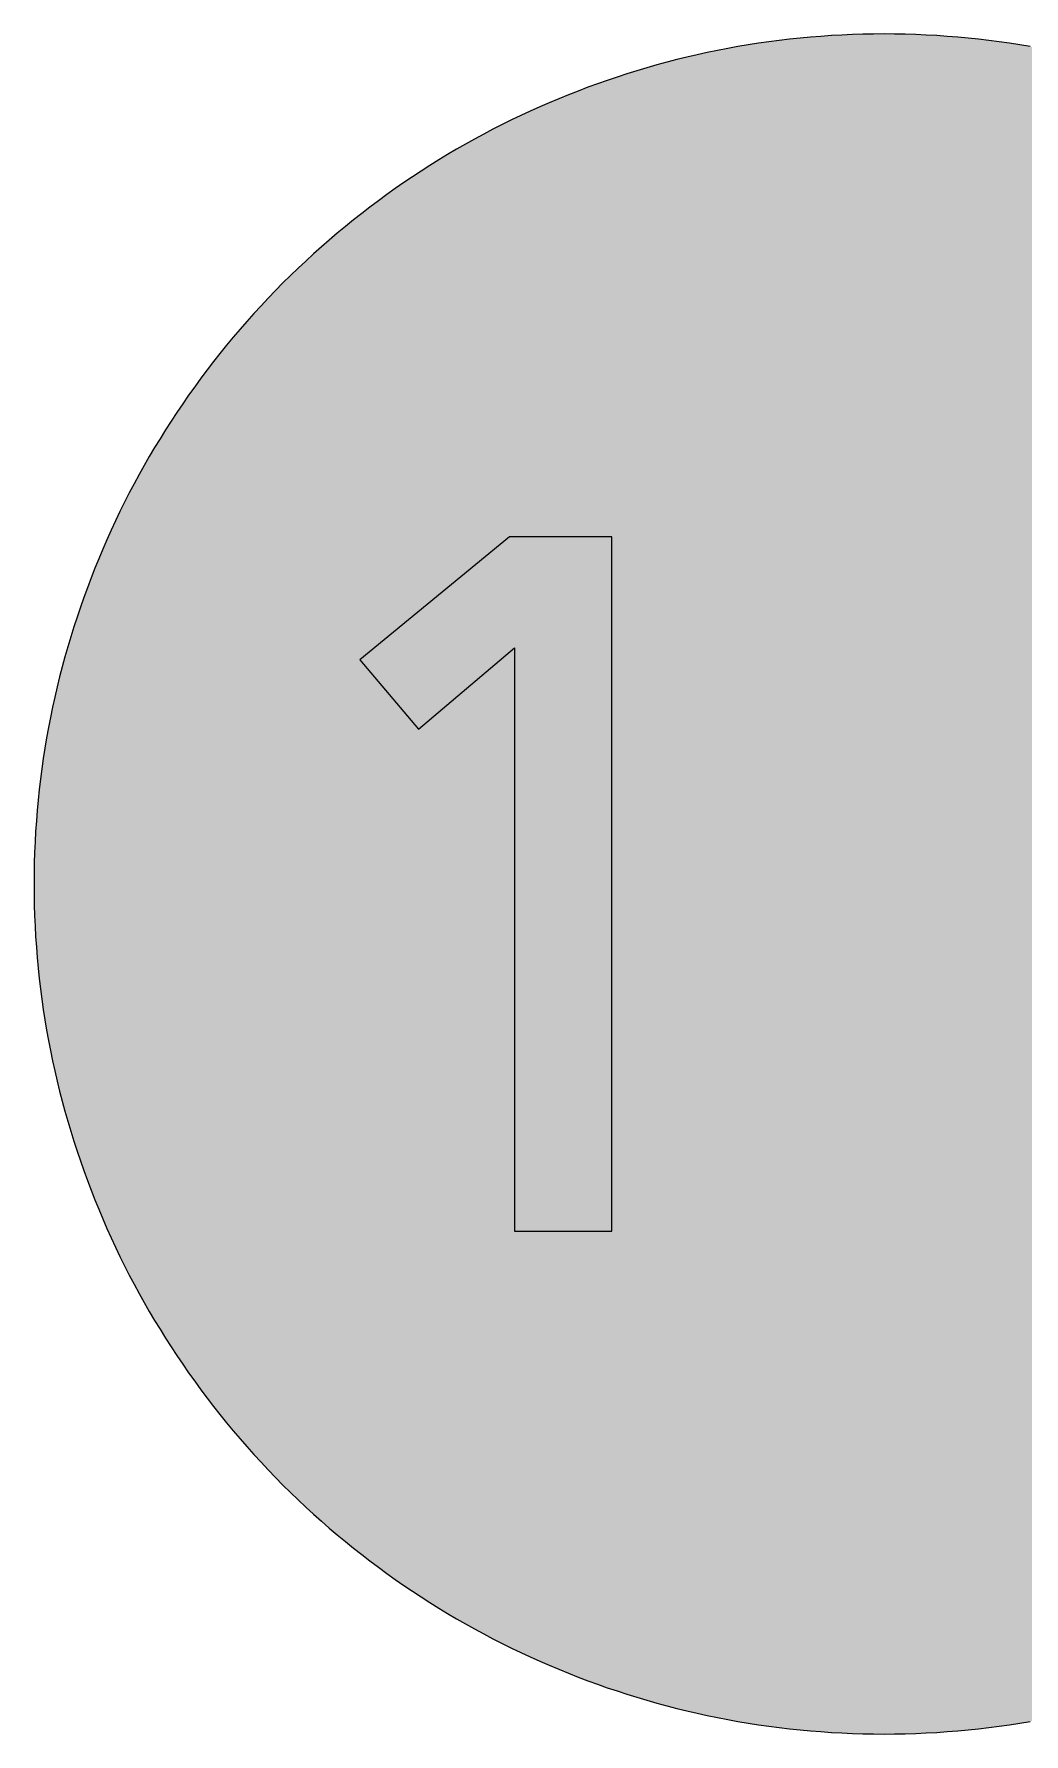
# Model space of a CAD drawing. Header units: millimetres. Extents: x 0 to 212, y 0 to 212.
# Drawn here: x 0.1 to 123.3, y 0.1 to 211.7 of the extents above; entities that cross this region are included whole.
import ezdxf

# ---------------------------------------------------------------- set-up
doc = ezdxf.new("R2010")
doc.units = ezdxf.units.MM

msp = doc.modelspace()

# ---------------------------------------------------------------- hatches: boundary and pattern name
for color, points in [(254, [(211.7189, 105.8869), (211.709, 107.2007), (211.6861, 108.5139), (211.6455, 109.8245), (211.5871, 111.1326), (211.5134, 112.4407), (211.4245, 113.7437), (211.3204, 115.0468), (211.201, 116.3447), (211.0638, 117.6426), (210.9114, 118.9355), (210.7413, 120.2258), (210.5584, 121.5136), (210.3577, 122.7988), (210.1418, 124.079), (209.9107, 125.3566), (209.6643, 126.6292), (209.4027, 127.8992), (209.1258, 129.1641), (208.8337, 130.4239), (208.5264, 131.6812), (208.2038, 132.936), (207.866, 134.1831), (207.5104, 135.4277), (207.1421, 136.6647), (206.7611, 137.8991), (206.3623, 139.1285), (205.9483, 140.3502), (205.5216, 141.5694), (205.0771, 142.781), (204.6199, 143.9901), (204.1474, 145.1915), (203.6623, 146.3853), (203.1619, 147.574), (202.6463, 148.7576), (202.1154, 149.9362), (201.5693, 151.1046), (201.0105, 152.2705), (200.439, 153.4262), (199.8523, 154.5768), (199.2503, 155.7198), (198.6356, 156.8577), (198.0057, 157.9855), (197.3605, 159.1081), (196.7052, 160.2232), (196.0321, 161.3281), (195.3489, 162.4279), (194.6504, 163.5176), (193.9366, 164.6022), (193.2102, 165.6766), (192.471, 166.7434), (191.7167, 167.8), (190.9521, 168.849), (190.1698, 169.8904), (189.3773, 170.9217), (188.5696, 171.9428), (187.7517, 172.9562), (186.9161, 173.9621), (186.0702, 174.9552), (185.2117, 175.9407), (184.338, 176.9161), (183.454, 177.8838), (182.5549, 178.8389), (181.643, 179.7837), (180.721, 180.7185), (179.7837, 181.643), (178.8389, 182.5549), (177.8838, 183.454), (176.9161, 184.338), (175.9407, 185.2117), (174.9552, 186.0702), (173.9621, 186.9161), (172.9562, 187.7492), (171.9428, 188.5696), (170.9217, 189.3773), (169.8904, 190.1698), (168.849, 190.9496), (167.8, 191.7167), (166.7408, 192.471), (165.6766, 193.2102), (164.6022, 193.9366), (163.5176, 194.6504), (162.4279, 195.3489), (161.3281, 196.0321), (160.2232, 196.7052), (159.1081, 197.3631), (157.9855, 198.0057), (156.8577, 198.6356), (155.7198, 199.2503), (154.5768, 199.8523), (153.4262, 200.439), (152.2705, 201.0131), (151.1046, 201.5719), (149.9362, 202.1154), (148.7576, 202.6463), (147.574, 203.1619), (146.3853, 203.6623), (145.1889, 204.15), (143.9875, 204.6199), (142.781, 205.0796), (141.5694, 205.5216), (140.3502, 205.9483), (139.1285, 206.3623), (137.8991, 206.7611), (136.6647, 207.1446), (135.4252, 207.5129), (134.1831, 207.866), (132.9334, 208.2038), (131.6812, 208.5264), (130.4239, 208.8337), (129.1641, 209.1284), (127.8966, 209.4052), (126.6292, 209.6668), (125.3541, 209.9132), (124.0765, 210.1444), (122.7963, 210.3603), (121.5136, 210.5584), (120.2258, 210.7438), (118.9355, 210.9114), (117.6401, 211.0638), (116.3447, 211.201), (115.0468, 211.3229), (113.7437, 211.4271), (112.4382, 211.516), (111.1326, 211.5896), (109.8245, 211.6455), (108.5113, 211.6861), (107.1982, 211.7115), (105.885, 211.7192), (104.5693, 211.7115), (103.2561, 211.6861), (101.9454, 211.6455), (100.6373, 211.5896), (99.3292, 211.516), (98.0262, 211.4271), (96.7232, 211.3229), (95.4253, 211.201), (94.1273, 211.0638), (92.8345, 210.9114), (91.5441, 210.7438), (90.2564, 210.5584), (88.9711, 210.3603), (87.691, 210.1444), (86.4133, 209.9132), (85.1408, 209.6668), (83.8708, 209.4052), (82.6059, 209.1284), (81.346, 208.8337), (80.0887, 208.5264), (78.834, 208.2038), (77.5868, 207.866), (76.3422, 207.5129), (75.1053, 207.1446), (73.8708, 206.7611), (72.6415, 206.3623), (71.4197, 205.9483), (70.2005, 205.5216), (68.9889, 205.0796), (67.7799, 204.6199), (66.5785, 204.15), (65.3847, 203.6623), (64.196, 203.1619), (63.0123, 202.6463), (61.8338, 202.1154), (60.6628, 201.5719), (59.4995, 201.0131), (58.3438, 200.439), (57.1932, 199.8523), (56.0502, 199.2503), (54.9123, 198.6356), (53.7845, 198.0057), (52.6618, 197.3631), (51.5468, 196.7052), (50.4419, 196.0321), (49.342, 195.3489), (48.2524, 194.6504), (47.1678, 193.9366), (46.0934, 193.2102), (45.0266, 192.471), (43.9699, 191.7167), (42.9209, 190.9496), (41.8795, 190.1698), (40.8483, 189.3773), (39.8272, 188.5696), (38.8137, 187.7492), (37.8079, 186.9161), (36.8148, 186.0702), (35.8292, 185.2117), (34.8539, 184.338), (33.8861, 183.454), (32.9311, 182.5549), (31.9862, 181.643), (31.049, 180.7185), (30.1269, 179.7837), (29.2151, 178.8389), (28.3159, 177.8838), (27.432, 176.9161), (26.5582, 175.9407), (25.6997, 174.9552), (24.8539, 173.9621), (24.0208, 172.9562), (23.2004, 171.9428), (22.3926, 170.9217), (21.6002, 169.8904), (20.8204, 168.849), (20.0533, 167.8), (19.2989, 166.7434), (18.5598, 165.6766), (17.8333, 164.6022), (17.1196, 163.5176), (16.4211, 162.4279), (15.7378, 161.3281), (15.0647, 160.2232), (14.4069, 159.1081), (13.7643, 157.9855), (13.1343, 156.8577), (12.5197, 155.7198), (11.9177, 154.5768), (11.3309, 153.4262), (10.7569, 152.2705), (10.1981, 151.1046), (9.6545, 149.9362), (9.1237, 148.7576), (8.6081, 147.574), (8.1077, 146.3853), (7.62, 145.1915), (7.1501, 143.9901), (6.6904, 142.781), (6.2484, 141.5694), (5.8217, 140.3502), (5.4077, 139.1285), (5.0089, 137.8991), (4.6253, 136.6647), (4.257, 135.4277), (3.904, 134.1831), (3.5662, 132.936), (3.2436, 131.6812), (2.9362, 130.4239), (2.6416, 129.1641), (2.3647, 127.8992), (2.1031, 126.6292), (1.8567, 125.3566), (1.6256, 124.079), (1.4097, 122.7988), (1.2116, 121.5136), (1.0262, 120.2258), (0.8585, 118.9355), (0.7061, 117.6426), (0.569, 116.3447), (0.447, 115.0468), (0.3429, 113.7437), (0.254, 112.4407), (0.1803, 111.1326), (0.1245, 109.8245), (0.0838, 108.5139), (0.0584, 107.2007), (0.0508, 105.885), (0.0584, 104.5718), (0.0838, 103.2586), (0.1245, 101.9454), (0.1803, 100.6373), (0.254, 99.3318), (0.3429, 98.0262), (0.447, 96.7232), (0.569, 95.4253), (0.7061, 94.1299), (0.8585, 92.8345), (1.0262, 91.5441), (1.2116, 90.2564), (1.4097, 88.9737), (1.6256, 87.6935), (1.8567, 86.4159), (2.1031, 85.1408), (2.3647, 83.8733), (2.6416, 82.6059), (2.9362, 81.346), (3.2436, 80.0887), (3.5662, 78.8365), (3.904, 77.5868), (4.257, 76.3448), (4.6253, 75.1053), (5.0089, 73.8708), (5.4077, 72.6415), (5.8217, 71.4197), (6.2484, 70.2005), (6.6904, 68.9889), (7.1501, 67.7824), (7.62, 66.581), (8.1077, 65.3847), (8.6081, 64.196), (9.1237, 63.0123), (9.6545, 61.8338), (10.1981, 60.6654), (10.7569, 59.4995), (11.3309, 58.3438), (11.9177, 57.1932), (12.5197, 56.0502), (13.1343, 54.9123), (13.7643, 53.7845), (14.4069, 52.6618), (15.0647, 51.5468), (15.7378, 50.4419), (16.4211, 49.342), (17.1196, 48.2524), (17.8333, 47.1678), (18.5598, 46.0934), (19.2989, 45.0291), (20.0533, 43.9699), (20.8204, 42.9209), (21.6002, 41.8795), (22.3926, 40.8483), (23.2004, 39.8272), (24.0208, 38.8137), (24.8539, 37.8079), (25.6997, 36.8148), (26.5582, 35.8292), (27.432, 34.8539), (28.3159, 33.8861), (29.2151, 32.9311), (30.1269, 31.9862), (31.049, 31.049), (31.9862, 30.1269), (32.9311, 29.2151), (33.8861, 28.3159), (34.8539, 27.432), (35.8292, 26.5582), (36.8148, 25.6997), (37.8079, 24.8539), (38.8137, 24.0182), (39.8272, 23.2004), (40.8483, 22.3926), (41.8795, 21.6002), (42.9209, 20.8178), (43.9699, 20.0533), (45.0266, 19.2989), (46.0934, 18.5598), (47.1678, 17.8333), (48.2524, 17.1196), (49.342, 16.4211), (50.4419, 15.7378), (51.5468, 15.0647), (52.6618, 14.4094), (53.7845, 13.7643), (54.9123, 13.1343), (56.0502, 12.5197), (57.1932, 11.9177), (58.3438, 11.3309), (59.4995, 10.7594), (60.6628, 10.2006), (61.8338, 9.6545), (63.0123, 9.1237), (64.196, 8.6081), (65.3847, 8.1077), (66.5785, 7.6225), (67.7799, 7.1501), (68.9889, 6.6929), (70.2005, 6.2484), (71.4197, 5.8217), (72.6415, 5.4077), (73.8708, 5.0089), (75.1053, 4.6279), (76.3422, 4.2596), (77.5868, 3.904), (78.834, 3.5662), (80.0887, 3.2436), (81.346, 2.9362), (82.6059, 2.6441), (83.8708, 2.3673), (85.1408, 2.1057), (86.4133, 1.8593), (87.691, 1.6281), (88.9711, 1.4122), (90.2564, 1.2116), (91.5441, 1.0287), (92.8345, 0.8585), (94.1273, 0.7061), (95.4253, 0.569), (96.7232, 0.4496), (98.0262, 0.3454), (99.3292, 0.2565), (100.6373, 0.1829), (101.9454, 0.1245), (103.2561, 0.0838), (104.5693, 0.061), (105.885, 0.0533), (107.1982, 0.061), (108.5113, 0.0838), (109.8245, 0.1245), (111.1326, 0.1829), (112.4382, 0.2565), (113.7437, 0.3454), (115.0468, 0.4496), (116.3447, 0.569), (117.6401, 0.7061), (118.9355, 0.8585), (120.2258, 1.0287), (121.5136, 1.2116), (122.7963, 1.4122), (124.0765, 1.6281), (125.3541, 1.8593), (126.6292, 2.1057), (127.8966, 2.3673), (129.1641, 2.6441), (130.4239, 2.9362), (131.6812, 3.2436), (132.9334, 3.5662), (134.1831, 3.904), (135.4252, 4.2596), (136.6647, 4.6279), (137.8991, 5.0089), (139.1285, 5.4077), (140.3502, 5.8217), (141.5694, 6.2484), (142.781, 6.6929), (143.9875, 7.1501), (145.1889, 7.6225), (146.3853, 8.1077), (147.574, 8.6081), (148.7576, 9.1237), (149.9362, 9.6545), (151.1046, 10.2006), (152.2705, 10.7594), (153.4262, 11.3309), (154.5768, 11.9177), (155.7198, 12.5197), (156.8577, 13.1343), (157.9855, 13.7643), (159.1081, 14.4094), (160.2232, 15.0647), (161.3281, 15.7378), (162.4279, 16.4211), (163.5176, 17.1196), (164.6022, 17.8333), (165.6766, 18.5598), (166.7408, 19.2989), (167.8, 20.0533), (168.849, 20.8178), (169.8904, 21.6002), (170.9217, 22.3926), (171.9428, 23.2004), (172.9562, 24.0182), (173.9621, 24.8539), (174.9552, 25.6997), (175.9407, 26.5582), (176.9161, 27.432), (177.8838, 28.3159), (178.8389, 29.2151), (179.7837, 30.1269), (180.721, 31.049), (181.643, 31.9862), (182.5549, 32.9311), (183.454, 33.8861), (184.338, 34.8539), (185.2117, 35.8292), (186.0702, 36.8148), (186.9161, 37.8079), (187.7517, 38.8137), (188.5696, 39.8272), (189.3773, 40.8483), (190.1698, 41.8795), (190.9521, 42.9209), (191.7167, 43.9699), (192.471, 45.0291), (193.2102, 46.0934), (193.9366, 47.1678), (194.6504, 48.2524), (195.3489, 49.342), (196.0321, 50.4419), (196.7052, 51.5468), (197.3605, 52.6618), (198.0057, 53.7845), (198.6356, 54.9123), (199.2503, 56.0502), (199.8523, 57.1932), (200.439, 58.3438), (201.0105, 59.4995), (201.5693, 60.6654), (202.1154, 61.8338), (202.6463, 63.0123), (203.1619, 64.196), (203.6623, 65.3847), (204.1474, 66.581), (204.6199, 67.7824), (205.0771, 68.9889), (205.5216, 70.2005), (205.9483, 71.4197), (206.3623, 72.6415), (206.7611, 73.8708), (207.1421, 75.1053), (207.5104, 76.3448), (207.866, 77.5868), (208.2038, 78.8365), (208.5264, 80.0887), (208.8337, 81.346), (209.1258, 82.6059), (209.4027, 83.8733), (209.6643, 85.1408), (209.9107, 86.4159), (210.1418, 87.6935), (210.3577, 88.9737), (210.5584, 90.2564), (210.7413, 91.5441), (210.9114, 92.8345), (211.0638, 94.1299), (211.201, 95.4253), (211.3204, 96.7232), (211.4245, 98.0262), (211.5134, 99.3318), (211.5871, 100.6373), (211.6455, 101.9454), (211.6861, 103.2586), (211.709, 104.5718), (211.7166, 105.885)]), (59, [(59.884, 62.6717), (71.9847, 62.6717), (71.9847, 149.1022), (59.2667, 149.1022), (40.6217, 133.7906), (47.9076, 125.1476), (59.884, 135.2719)])]:
    msp.add_hatch(color=color).paths.add_polyline_path(points)
h = msp.add_hatch(color=59)
edge = h.paths.add_edge_path()
edge.add_line((108.9642, 105.7628), (108.9609, 104.4245))
edge.add_line((108.9609, 104.4245), (108.9558, 103.1215))
edge.add_line((108.9558, 103.1215), (108.9457, 101.8515))
edge.add_line((108.9457, 101.8515), (108.933, 100.6145))
edge.add_line((108.933, 100.6145), (108.9152, 99.408))
edge.add_line((108.9152, 99.408), (108.8923, 98.237))
edge.add_line((108.8923, 98.237), (108.8669, 97.0966))
edge.add_line((108.8669, 97.0966), (108.839, 95.9866))
edge.add_line((108.839, 95.9866), (108.8034, 94.9071))
edge.add_line((108.8034, 94.9071), (108.7653, 93.8606))
edge.add_line((108.7653, 93.8606), (108.7247, 92.8421))
edge.add_line((108.7247, 92.8421), (108.6764, 91.854))
edge.add_line((108.6764, 91.854), (108.6256, 90.8939))
edge.add_line((108.6256, 90.8939), (108.5723, 89.9643))
edge.add_line((108.5723, 89.9643), (108.5113, 89.0626))
edge.add_line((108.5113, 89.0626), (108.4478, 88.1913))
edge.add_line((108.4478, 88.1913), (108.3793, 87.3455))
edge.add_line((108.3793, 87.3455), (108.3056, 86.5251))
edge.add_line((108.3056, 86.5251), (108.2294, 85.7352))
edge.add_line((108.2294, 85.7352), (108.1456, 84.9706))
edge.add_line((108.1456, 84.9706), (108.0592, 84.2315))
edge.add_line((108.0592, 84.2315), (107.9678, 83.5177))
edge.add_line((107.9678, 83.5177), (107.8713, 82.8294))
edge.add_line((107.8713, 82.8294), (107.7722, 82.1665))
edge.add_line((107.7722, 82.1665), (107.6655, 81.5264))
edge.add_line((107.6655, 81.5264), (107.5538, 80.9117))
edge.add_line((107.5538, 80.9117), (107.4395, 80.3199))
edge.add_line((107.4395, 80.3199), (107.3175, 79.7509))
edge.add_line((107.3175, 79.7509), (107.1931, 79.2074))
edge.add_line((107.1931, 79.2074), (107.0635, 78.6841))
edge.add_line((107.0635, 78.6841), (106.9264, 78.1837))
edge.add_line((106.9264, 78.1837), (106.7867, 77.7037))
edge.add_line((106.7867, 77.7037), (106.6394, 77.2439))
edge.add_line((106.6394, 77.2439), (106.4895, 76.8071))
edge.add_line((106.4895, 76.8071), (106.3346, 76.3905))
edge.add_line((106.3346, 76.3905), (106.172, 75.9917))
edge.add_line((106.172, 75.9917), (106.0044, 75.6158))
edge.add_line((106.0044, 75.6158), (105.8316, 75.2577))
edge.add_line((105.8316, 75.2577), (105.6538, 74.9173))
edge.add_line((105.6538, 74.9173), (105.471, 74.5947))
edge.add_line((105.471, 74.5947), (105.283, 74.2925))
edge.add_line((105.283, 74.2925), (105.09, 74.0054))
edge.add_line((105.09, 74.0054), (104.8893, 73.7362))
edge.add_line((104.8893, 73.7362), (104.6836, 73.4847))
edge.add_line((104.6836, 73.4847), (104.4727, 73.2485))
edge.add_line((104.4727, 73.2485), (104.2568, 73.0275))
edge.add_line((104.2568, 73.0275), (104.0333, 72.8218))
edge.add_line((104.0333, 72.8218), (103.8047, 72.6338))
edge.add_line((103.8047, 72.6338), (103.571, 72.4586))
edge.add_line((103.571, 72.4586), (103.3323, 72.296))
edge.add_line((103.3323, 72.296), (103.0859, 72.1512))
edge.add_line((103.0859, 72.1512), (102.8344, 72.0166))
edge.add_line((102.8344, 72.0166), (102.5754, 71.8972))
edge.add_line((102.5754, 71.8972), (102.3112, 71.788))
edge.add_line((102.3112, 71.788), (102.042, 71.6915))
edge.add_line((102.042, 71.6915), (101.7651, 71.6077))
edge.add_line((101.7651, 71.6077), (101.4832, 71.5366))
edge.add_line((101.4832, 71.5366), (101.1961, 71.4756))
edge.add_line((101.1961, 71.4756), (100.9015, 71.4248))
edge.add_line((100.9015, 71.4248), (100.5992, 71.3842))
edge.add_line((100.5992, 71.3842), (100.2919, 71.3511))
edge.add_line((100.2919, 71.3511), (99.9795, 71.3308))
edge.add_line((99.9795, 71.3308), (99.6594, 71.3181))
edge.add_line((99.6594, 71.3181), (99.3318, 71.313))
edge.add_line((99.3318, 71.313), (98.994, 71.3181))
edge.add_line((98.994, 71.3181), (98.6638, 71.3359))
edge.add_line((98.6638, 71.3359), (98.3386, 71.3638))
edge.add_line((98.3386, 71.3638), (98.0237, 71.4019))
edge.add_line((98.0237, 71.4019), (97.7138, 71.4527))
edge.add_line((97.7138, 71.4527), (97.4115, 71.5162))
edge.add_line((97.4115, 71.5162), (97.1144, 71.5924))
edge.add_line((97.1144, 71.5924), (96.8273, 71.6788))
edge.add_line((96.8273, 71.6788), (96.5454, 71.7804))
edge.add_line((96.5454, 71.7804), (96.2685, 71.8947))
edge.add_line((96.2685, 71.8947), (95.9993, 72.0217))
edge.add_line((95.9993, 72.0217), (95.7377, 72.1639))
edge.add_line((95.7377, 72.1639), (95.4811, 72.3214))
edge.add_line((95.4811, 72.3214), (95.2322, 72.4916))
edge.add_line((95.2322, 72.4916), (94.9909, 72.677))
edge.add_line((94.9909, 72.677), (94.7547, 72.8751))
edge.add_line((94.7547, 72.8751), (94.5236, 73.091))
edge.add_line((94.5236, 73.091), (94.3, 73.3222))
edge.add_line((94.3, 73.3222), (94.0816, 73.5686))
edge.add_line((94.0816, 73.5686), (93.8708, 73.8327))
edge.add_line((93.8708, 73.8327), (93.665, 74.1121))
edge.add_line((93.665, 74.1121), (93.4644, 74.4068))
edge.add_line((93.4644, 74.4068), (93.2713, 74.7192))
edge.add_line((93.2713, 74.7192), (93.0834, 75.0519))
edge.add_line((93.0834, 75.0519), (92.9005, 75.3999))
edge.add_line((92.9005, 75.3999), (92.7252, 75.7657))
edge.add_line((92.7252, 75.7657), (92.5551, 76.1492))
edge.add_line((92.5551, 76.1492), (92.39, 76.5505))
edge.add_line((92.39, 76.5505), (92.2299, 76.9722))
edge.add_line((92.2299, 76.9722), (92.075, 77.4116))
edge.add_line((92.075, 77.4116), (91.9277, 77.8713))
edge.add_line((91.9277, 77.8713), (91.7854, 78.3514))
edge.add_line((91.7854, 78.3514), (91.6457, 78.8492))
edge.add_line((91.6457, 78.8492), (91.5137, 79.3699))
edge.add_line((91.5137, 79.3699), (91.3867, 79.9084))
edge.add_line((91.3867, 79.9084), (91.2647, 80.4697))
edge.add_line((91.2647, 80.4697), (91.1479, 81.0514))
edge.add_line((91.1479, 81.0514), (91.0361, 81.6534))
edge.add_line((91.0361, 81.6534), (90.9295, 82.2782))
edge.add_line((90.9295, 82.2782), (90.8279, 82.9259))
edge.add_line((90.8279, 82.9259), (90.7313, 83.5939))
edge.add_line((90.7313, 83.5939), (90.6374, 84.2848))
edge.add_line((90.6374, 84.2848), (90.551, 84.9986))
edge.add_line((90.551, 84.9986), (90.4672, 85.7352))
edge.add_line((90.4672, 85.7352), (90.3884, 86.4946))
edge.add_line((90.3884, 86.4946), (90.3148, 87.2795))
edge.add_line((90.3148, 87.2795), (90.2462, 88.0872))
edge.add_line((90.2462, 88.0872), (90.1802, 88.9203))
edge.add_line((90.1802, 88.9203), (90.1217, 89.7763))
edge.add_line((90.1217, 89.7763), (90.0659, 90.6577))
edge.add_line((90.0659, 90.6577), (90.0125, 91.5645))
edge.add_line((90.0125, 91.5645), (89.9643, 92.4966))
edge.add_line((89.9643, 92.4966), (89.9211, 93.4542))
edge.add_line((89.9211, 93.4542), (89.883, 94.4372))
edge.add_line((89.883, 94.4372), (89.8474, 95.4456))
edge.add_line((89.8474, 95.4456), (89.8144, 96.4819))
edge.add_line((89.8144, 96.4819), (89.789, 97.5462))
edge.add_line((89.789, 97.5462), (89.7636, 98.6358))
edge.add_line((89.7636, 98.6358), (89.7458, 99.7534))
edge.add_line((89.7458, 99.7534), (89.728, 100.899))
edge.add_line((89.728, 100.899), (89.7153, 102.0724))
edge.add_line((89.7153, 102.0724), (89.7077, 103.2739))
edge.add_line((89.7077, 103.2739), (89.7026, 104.5032))
edge.add_line((89.7026, 104.5032), (89.7001, 105.7605))
edge.add_line((89.7001, 105.7605), (89.7026, 107.0432))
edge.add_line((89.7026, 107.0432), (89.7077, 108.2954))
edge.add_line((89.7077, 108.2954), (89.7179, 109.5172))
edge.add_line((89.7179, 109.5172), (89.7331, 110.7084))
edge.add_line((89.7331, 110.7084), (89.7509, 111.8718))
edge.add_line((89.7509, 111.8718), (89.7738, 113.0071))
edge.add_line((89.7738, 113.0071), (89.7992, 114.1146))
edge.add_line((89.7992, 114.1146), (89.8296, 115.1941))
edge.add_line((89.8296, 115.1941), (89.8652, 116.2431))
edge.add_line((89.8652, 116.2431), (89.9058, 117.2667))
edge.add_line((89.9058, 117.2667), (89.949, 118.2649))
edge.add_line((89.949, 118.2649), (89.9973, 119.2327))
edge.add_line((89.9973, 119.2327), (90.0506, 120.1776))
edge.add_line((90.0506, 120.1776), (90.1065, 121.0945))
edge.add_line((90.1065, 121.0945), (90.1675, 121.986))
edge.add_line((90.1675, 121.986), (90.2335, 122.8496))
edge.add_line((90.2335, 122.8496), (90.3046, 123.6904))
edge.add_line((90.3046, 123.6904), (90.3783, 124.5057))
edge.add_line((90.3783, 124.5057), (90.457, 125.2982))
edge.add_line((90.457, 125.2982), (90.5408, 126.0653))
edge.add_line((90.5408, 126.0653), (90.6297, 126.807))
edge.add_line((90.6297, 126.807), (90.7237, 127.5258))
edge.add_line((90.7237, 127.5258), (90.8228, 128.2217))
edge.add_line((90.8228, 128.2217), (90.9244, 128.8948))
edge.add_line((90.9244, 128.8948), (91.0336, 129.5425))
edge.add_line((91.0336, 129.5425), (91.1454, 130.1699))
edge.add_line((91.1454, 130.1699), (91.2622, 130.777))
edge.add_line((91.2622, 130.777), (91.3841, 131.3586))
edge.add_line((91.3841, 131.3586), (91.5111, 131.9225))
edge.add_line((91.5111, 131.9225), (91.6432, 132.461))
edge.add_line((91.6432, 132.461), (91.7804, 132.9817))
edge.add_line((91.7804, 132.9817), (91.9226, 133.4821))
edge.add_line((91.9226, 133.4821), (92.0699, 133.9596))
edge.add_line((92.0699, 133.9596), (92.2223, 134.4193))
edge.add_line((92.2223, 134.4193), (92.3798, 134.8588))
edge.add_line((92.3798, 134.8588), (92.5424, 135.2779))
edge.add_line((92.5424, 135.2779), (92.71, 135.6792))
edge.add_line((92.71, 135.6792), (92.8853, 136.0627))
edge.add_line((92.8853, 136.0627), (93.0631, 136.4259))
edge.add_line((93.0631, 136.4259), (93.2459, 136.7714))
edge.add_line((93.2459, 136.7714), (93.4364, 137.099))
edge.add_line((93.4364, 137.099), (93.6295, 137.4115))
edge.add_line((93.6295, 137.4115), (93.8301, 137.7036))
edge.add_line((93.8301, 137.7036), (94.0333, 137.9804))
edge.add_line((94.0333, 137.9804), (94.2442, 138.242))
edge.add_line((94.2442, 138.242), (94.4626, 138.4859))
edge.add_line((94.4626, 138.4859), (94.6836, 138.7145))
edge.add_line((94.6836, 138.7145), (94.9096, 138.9253))
edge.add_line((94.9096, 138.9253), (95.1433, 139.1234))
edge.add_line((95.1433, 139.1234), (95.3821, 139.3063))
edge.add_line((95.3821, 139.3063), (95.6259, 139.4739))
edge.add_line((95.6259, 139.4739), (95.8748, 139.6263))
edge.add_line((95.8748, 139.6263), (96.1314, 139.766))
edge.add_line((96.1314, 139.766), (96.393, 139.8905))
edge.add_line((96.393, 139.8905), (96.6597, 140.0023))
edge.add_line((96.6597, 140.0023), (96.934, 140.1013))
edge.add_line((96.934, 140.1013), (97.2109, 140.1877))
edge.add_line((97.2109, 140.1877), (97.4979, 140.2613))
edge.add_line((97.4979, 140.2613), (97.7875, 140.3223))
edge.add_line((97.7875, 140.3223), (98.0846, 140.3731))
edge.add_line((98.0846, 140.3731), (98.3869, 140.4112))
edge.add_line((98.3869, 140.4112), (98.6968, 140.4366))
edge.add_line((98.6968, 140.4366), (99.0117, 140.4518))
edge.add_line((99.0117, 140.4518), (99.3318, 140.4569))
edge.add_line((99.3318, 140.4569), (99.6467, 140.4544))
edge.add_line((99.6467, 140.4544), (99.9566, 140.4391))
edge.add_line((99.9566, 140.4391), (100.2614, 140.4188))
edge.add_line((100.2614, 140.4188), (100.5586, 140.3858))
edge.add_line((100.5586, 140.3858), (100.8507, 140.3426))
edge.add_line((100.8507, 140.3426), (101.1377, 140.2918))
edge.add_line((101.1377, 140.2918), (101.4197, 140.2258))
edge.add_line((101.4197, 140.2258), (101.6965, 140.1521))
edge.add_line((101.6965, 140.1521), (101.9658, 140.0658))
edge.add_line((101.9658, 140.0658), (102.2299, 139.9667))
edge.add_line((102.2299, 139.9667), (102.489, 139.8549))
edge.add_line((102.489, 139.8549), (102.743, 139.733))
edge.add_line((102.743, 139.733), (102.9894, 139.5933))
edge.add_line((102.9894, 139.5933), (103.2332, 139.4435))
edge.add_line((103.2332, 139.4435), (103.4694, 139.2784))
edge.add_line((103.4694, 139.2784), (103.7006, 139.1006))
edge.add_line((103.7006, 139.1006), (103.9266, 138.905))
edge.add_line((103.9266, 138.905), (104.1476, 138.6967))
edge.add_line((104.1476, 138.6967), (104.3635, 138.4706))
edge.add_line((104.3635, 138.4706), (104.5743, 138.2293))
edge.add_line((104.5743, 138.2293), (104.7801, 137.9728))
edge.add_line((104.7801, 137.9728), (104.9807, 137.6985))
edge.add_line((104.9807, 137.6985), (105.1738, 137.4064))
edge.add_line((105.1738, 137.4064), (105.3643, 137.0965))
edge.add_line((105.3643, 137.0965), (105.5472, 136.7714))
edge.add_line((105.5472, 136.7714), (105.7275, 136.4259))
edge.add_line((105.7275, 136.4259), (105.9002, 136.0602))
edge.add_line((105.9002, 136.0602), (106.0704, 135.6766))
edge.add_line((106.0704, 135.6766), (106.233, 135.2753))
edge.add_line((106.233, 135.2753), (106.3904, 134.8511))
edge.add_line((106.3904, 134.8511), (106.5454, 134.4092))
edge.add_line((106.5454, 134.4092), (106.6952, 133.9444))
edge.add_line((106.6952, 133.9444), (106.8375, 133.4592))
edge.add_line((106.8375, 133.4592), (106.9772, 132.9512))
edge.add_line((106.9772, 132.9512), (107.1093, 132.4229))
edge.add_line((107.1093, 132.4229), (107.2388, 131.8717))
edge.add_line((107.2388, 131.8717), (107.3633, 131.2977))
edge.add_line((107.3633, 131.2977), (107.4826, 130.7008))
edge.add_line((107.4826, 130.7008), (107.5969, 130.081))
edge.add_line((107.5969, 130.081), (107.7062, 129.4359))
edge.add_line((107.7062, 129.4359), (107.8103, 128.7678))
edge.add_line((107.8103, 128.7678), (107.9119, 128.0744))
edge.add_line((107.9119, 128.0744), (108.0059, 127.3556))
edge.add_line((108.0059, 127.3556), (108.0973, 126.6114))
edge.add_line((108.0973, 126.6114), (108.1837, 125.8418))
edge.add_line((108.1837, 125.8418), (108.265, 125.0442))
edge.add_line((108.265, 125.0442), (108.3412, 124.2212))
edge.add_line((108.3412, 124.2212), (108.4123, 123.3703))
edge.add_line((108.4123, 123.3703), (108.4809, 122.494))
edge.add_line((108.4809, 122.494), (108.5444, 121.5873))
edge.add_line((108.5444, 121.5873), (108.6028, 120.6551))
edge.add_line((108.6028, 120.6551), (108.6561, 119.6924))
edge.add_line((108.6561, 119.6924), (108.7044, 118.6993))
edge.add_line((108.7044, 118.6993), (108.7501, 117.6807))
edge.add_line((108.7501, 117.6807), (108.7907, 116.6292))
edge.add_line((108.7907, 116.6292), (108.8288, 115.5471))
edge.add_line((108.8288, 115.5471), (108.8593, 114.4346))
edge.add_line((108.8593, 114.4346), (108.8873, 113.2916))
edge.add_line((108.8873, 113.2916), (108.9101, 112.1181))
edge.add_line((108.9101, 112.1181), (108.9304, 110.9116))
edge.add_line((108.9304, 110.9116), (108.9431, 109.6747))
edge.add_line((108.9431, 109.6747), (108.9558, 108.4021))
edge.add_line((108.9558, 108.4021), (108.9609, 107.0991))
edge.add_line((108.9609, 107.0991), (108.9635, 105.7605))
edge = h.paths.add_edge_path(flags=16)
edge.add_line((121.1873, 105.7628), (121.1809, 107.2642))
edge.add_line((121.1809, 107.2642), (121.1682, 108.7349))
edge.add_line((121.1682, 108.7349), (121.1453, 110.1776))
edge.add_line((121.1453, 110.1776), (121.1148, 111.5924))
edge.add_line((121.1148, 111.5924), (121.0742, 112.9792))
edge.add_line((121.0742, 112.9792), (121.0234, 114.3356))
edge.add_line((121.0234, 114.3356), (120.965, 115.664))
edge.add_line((120.965, 115.664), (120.8964, 116.9645))
edge.add_line((120.8964, 116.9645), (120.8176, 118.237))
edge.add_line((120.8176, 118.237), (120.7287, 119.4816))
edge.add_line((120.7287, 119.4816), (120.6322, 120.6983))
edge.add_line((120.6322, 120.6983), (120.523, 121.887))
edge.add_line((120.523, 121.887), (120.4062, 123.0503))
edge.add_line((120.4062, 123.0503), (120.2792, 124.1857))
edge.add_line((120.2792, 124.1857), (120.142, 125.2931))
edge.add_line((120.142, 125.2931), (119.9947, 126.3726))
edge.add_line((119.9947, 126.3726), (119.8372, 127.4293))
edge.add_line((119.8372, 127.4293), (119.667, 128.4554))
edge.add_line((119.667, 128.4554), (119.4892, 129.4587))
edge.add_line((119.4892, 129.4587), (119.3013, 130.4341))
edge.add_line((119.3013, 130.4341), (119.1006, 131.384))
edge.add_line((119.1006, 131.384), (118.8898, 132.3086))
edge.add_line((118.8898, 132.3086), (118.6713, 133.2078))
edge.add_line((118.6713, 133.2078), (118.4377, 134.0815))
edge.add_line((118.4377, 134.0815), (118.1964, 134.9299))
edge.add_line((118.1964, 134.9299), (117.9424, 135.7528))
edge.add_line((117.9424, 135.7528), (117.6782, 136.5504))
edge.add_line((117.6782, 136.5504), (117.4013, 137.3251))
edge.add_line((117.4013, 137.3251), (117.1143, 138.0744))
edge.add_line((117.1143, 138.0744), (116.8171, 138.8008))
edge.add_line((116.8171, 138.8008), (116.5073, 139.5019))
edge.add_line((116.5073, 139.5019), (116.1847, 140.1801))
edge.add_line((116.1847, 140.1801), (115.8519, 140.8328))
edge.add_line((115.8519, 140.8328), (115.509, 141.4628))
edge.add_line((115.509, 141.4628), (115.1534, 142.0698))
edge.add_line((115.1534, 142.0698), (114.7851, 142.654))
edge.add_line((114.7851, 142.654), (114.4041, 143.2154))
edge.add_line((114.4041, 143.2154), (114.013, 143.7538))
edge.add_line((114.013, 143.7538), (113.6091, 144.2695))
edge.add_line((113.6091, 144.2695), (113.1926, 144.7622))
edge.add_line((113.1926, 144.7622), (112.7633, 145.2321))
edge.add_line((112.7633, 145.2321), (112.3239, 145.6817))
edge.add_line((112.3239, 145.6817), (111.8692, 146.1084))
edge.add_line((111.8692, 146.1084), (111.4044, 146.5123))
edge.add_line((111.4044, 146.5123), (110.9243, 146.8958))
edge.add_line((110.9243, 146.8958), (110.4341, 147.259))
edge.add_line((110.4341, 147.259), (109.9312, 147.5994))
edge.add_line((109.9312, 147.5994), (109.413, 147.9194))
edge.add_line((109.413, 147.9194), (108.8847, 148.2192))
edge.add_line((108.8847, 148.2192), (108.3412, 148.4986))
edge.add_line((108.3412, 148.4986), (107.7874, 148.7551))
edge.add_line((107.7874, 148.7551), (107.2185, 148.9939))
edge.add_line((107.2185, 148.9939), (106.6343, 149.2123))
edge.add_line((106.6343, 149.2123), (106.0399, 149.4104))
edge.add_line((106.0399, 149.4104), (105.4303, 149.5882))
edge.add_line((105.4303, 149.5882), (104.808, 149.7482))
edge.add_line((104.808, 149.7482), (104.173, 149.8854))
edge.add_line((104.173, 149.8854), (103.5228, 150.0073))
edge.add_line((103.5228, 150.0073), (102.8598, 150.1089))
edge.add_line((102.8598, 150.1089), (102.1817, 150.1902))
edge.add_line((102.1817, 150.1902), (101.4908, 150.2537))
edge.add_line((101.4908, 150.2537), (100.7847, 150.2994))
edge.add_line((100.7847, 150.2994), (100.0658, 150.3274))
edge.add_line((100.0658, 150.3274), (99.3318, 150.335))
edge.add_line((99.3318, 150.335), (98.5926, 150.3274))
edge.add_line((98.5926, 150.3274), (97.8662, 150.2994))
edge.add_line((97.8662, 150.2994), (97.1575, 150.2537))
edge.add_line((97.1575, 150.2537), (96.459, 150.1902))
edge.add_line((96.459, 150.1902), (95.7783, 150.1089))
edge.add_line((95.7783, 150.1089), (95.1103, 150.0073))
edge.add_line((95.1103, 150.0073), (94.455, 149.8854))
edge.add_line((94.455, 149.8854), (93.8149, 149.7482))
edge.add_line((93.8149, 149.7482), (93.1875, 149.5882))
edge.add_line((93.1875, 149.5882), (92.5754, 149.4104))
edge.add_line((92.5754, 149.4104), (91.9759, 149.2123))
edge.add_line((91.9759, 149.2123), (91.3892, 148.9939))
edge.add_line((91.3892, 148.9939), (90.8177, 148.7551))
edge.add_line((90.8177, 148.7551), (90.2564, 148.4986))
edge.add_line((90.2564, 148.4986), (89.7103, 148.2192))
edge.add_line((89.7103, 148.2192), (89.1794, 147.9194))
edge.add_line((89.1794, 147.9194), (88.6587, 147.5994))
edge.add_line((88.6587, 147.5994), (88.1507, 147.259))
edge.add_line((88.1507, 147.259), (87.6579, 146.8958))
edge.add_line((87.6579, 146.8958), (87.1779, 146.5123))
edge.add_line((87.1779, 146.5123), (86.708, 146.1084))
edge.add_line((86.708, 146.1084), (86.2533, 145.6817))
edge.add_line((86.2533, 145.6817), (85.8088, 145.2321))
edge.add_line((85.8088, 145.2321), (85.3796, 144.7622))
edge.add_line((85.3796, 144.7622), (84.9605, 144.2695))
edge.add_line((84.9605, 144.2695), (84.5541, 143.7538))
edge.add_line((84.5541, 143.7538), (84.1604, 143.2154))
edge.add_line((84.1604, 143.2154), (83.7768, 142.654))
edge.add_line((83.7768, 142.654), (83.4085, 142.0698))
edge.add_line((83.4085, 142.0698), (83.0504, 141.4628))
edge.add_line((83.0504, 141.4628), (82.7049, 140.8328))
edge.add_line((82.7049, 140.8328), (82.3697, 140.1801))
edge.add_line((82.3697, 140.1801), (82.0471, 139.5019))
edge.add_line((82.0471, 139.5019), (81.7372, 138.8008))
edge.add_line((81.7372, 138.8008), (81.4375, 138.0744))
edge.add_line((81.4375, 138.0744), (81.1479, 137.3251))
edge.add_line((81.1479, 137.3251), (80.8711, 136.5504))
edge.add_line((80.8711, 136.5504), (80.6069, 135.7528))
edge.add_line((80.6069, 135.7528), (80.3504, 134.9299))
edge.add_line((80.3504, 134.9299), (80.1091, 134.0815))
edge.add_line((80.1091, 134.0815), (79.8754, 133.2078))
edge.add_line((79.8754, 133.2078), (79.6544, 132.3086))
edge.add_line((79.6544, 132.3086), (79.4436, 131.384))
edge.add_line((79.4436, 131.384), (79.2429, 130.4341))
edge.add_line((79.2429, 130.4341), (79.0524, 129.4587))
edge.add_line((79.0524, 129.4587), (78.8746, 128.4554))
edge.add_line((78.8746, 128.4554), (78.707, 127.4293))
edge.add_line((78.707, 127.4293), (78.547, 126.3726))
edge.add_line((78.547, 126.3726), (78.3996, 125.2931))
edge.add_line((78.3996, 125.2931), (78.2625, 124.1857))
edge.add_line((78.2625, 124.1857), (78.1355, 123.0503))
edge.add_line((78.1355, 123.0503), (78.0161, 121.887))
edge.add_line((78.0161, 121.887), (77.9094, 120.6983))
edge.add_line((77.9094, 120.6983), (77.8104, 119.4816))
edge.add_line((77.8104, 119.4816), (77.724, 118.237))
edge.add_line((77.724, 118.237), (77.6453, 116.9645))
edge.add_line((77.6453, 116.9645), (77.5767, 115.664))
edge.add_line((77.5767, 115.664), (77.5157, 114.3356))
edge.add_line((77.5157, 114.3356), (77.4649, 112.9792))
edge.add_line((77.4649, 112.9792), (77.4243, 111.5924))
edge.add_line((77.4243, 111.5924), (77.3938, 110.1776))
edge.add_line((77.3938, 110.1776), (77.3709, 108.7349))
edge.add_line((77.3709, 108.7349), (77.3582, 107.2642))
edge.add_line((77.3582, 107.2642), (77.3532, 105.7605))
edge.add_line((77.3532, 105.7605), (77.3582, 104.2594))
edge.add_line((77.3582, 104.2594), (77.3709, 102.7887))
edge.add_line((77.3709, 102.7887), (77.3938, 101.346))
edge.add_line((77.3938, 101.346), (77.4243, 99.9338))
edge.add_line((77.4243, 99.9338), (77.4649, 98.5495))
edge.add_line((77.4649, 98.5495), (77.5157, 97.1931))
edge.add_line((77.5157, 97.1931), (77.5767, 95.8672))
edge.add_line((77.5767, 95.8672), (77.6453, 94.5693))
edge.add_line((77.6453, 94.5693), (77.724, 93.2993))
edge.add_line((77.724, 93.2993), (77.8104, 92.0572))
edge.add_line((77.8104, 92.0572), (77.9094, 90.8431))
edge.add_line((77.9094, 90.8431), (78.0161, 89.6595))
edge.add_line((78.0161, 89.6595), (78.1355, 88.5012))
edge.add_line((78.1355, 88.5012), (78.2625, 87.3684))
edge.add_line((78.2625, 87.3684), (78.3996, 86.266))
edge.add_line((78.3996, 86.266), (78.547, 85.1891))
edge.add_line((78.547, 85.1891), (78.707, 84.1375))
edge.add_line((78.707, 84.1375), (78.8746, 83.1139))
edge.add_line((78.8746, 83.1139), (79.0524, 82.1182))
edge.add_line((79.0524, 82.1182), (79.2429, 81.1454))
edge.add_line((79.2429, 81.1454), (79.4436, 80.2005))
edge.add_line((79.4436, 80.2005), (79.6544, 79.281))
edge.add_line((79.6544, 79.281), (79.8754, 78.3895))
edge.add_line((79.8754, 78.3895), (80.1091, 77.5208))
edge.add_line((80.1091, 77.5208), (80.3504, 76.6775))
edge.add_line((80.3504, 76.6775), (80.6069, 75.8596))
edge.add_line((80.6069, 75.8596), (80.8711, 75.0672))
edge.add_line((80.8711, 75.0672), (81.1479, 74.2975))
edge.add_line((81.1479, 74.2975), (81.4375, 73.5533))
edge.add_line((81.4375, 73.5533), (81.7372, 72.8345))
edge.add_line((81.7372, 72.8345), (82.0471, 72.1385))
edge.add_line((82.0471, 72.1385), (82.3697, 71.468))
edge.add_line((82.3697, 71.468), (82.7049, 70.8203))
edge.add_line((82.7049, 70.8203), (83.0504, 70.1954))
edge.add_line((83.0504, 70.1954), (83.4085, 69.5935))
edge.add_line((83.4085, 69.5935), (83.7768, 69.0169))
edge.add_line((83.7768, 69.0169), (84.1604, 68.4606))
edge.add_line((84.1604, 68.4606), (84.5541, 67.9272))
edge.add_line((84.5541, 67.9272), (84.9605, 67.4192))
edge.add_line((84.9605, 67.4192), (85.3796, 66.9315))
edge.add_line((85.3796, 66.9315), (85.8088, 66.4667))
edge.add_line((85.8088, 66.4667), (86.2533, 66.0222))
edge.add_line((86.2533, 66.0222), (86.708, 65.6006))
edge.add_line((86.708, 65.6006), (87.1779, 65.2018))
edge.add_line((87.1779, 65.2018), (87.6579, 64.8208))
edge.add_line((87.6579, 64.8208), (88.1507, 64.4652))
edge.add_line((88.1507, 64.4652), (88.6587, 64.1274))
edge.add_line((88.6587, 64.1274), (89.1794, 63.8124))
edge.add_line((89.1794, 63.8124), (89.7103, 63.5178))
edge.add_line((89.7103, 63.5178), (90.2564, 63.2435))
edge.add_line((90.2564, 63.2435), (90.8177, 62.9895))
edge.add_line((90.8177, 62.9895), (91.3892, 62.7532))
edge.add_line((91.3892, 62.7532), (91.9759, 62.5399))
edge.add_line((91.9759, 62.5399), (92.5754, 62.3443))
edge.add_line((92.5754, 62.3443), (93.1875, 62.169))
edge.add_line((93.1875, 62.169), (93.8149, 62.0141))
edge.add_line((93.8149, 62.0141), (94.455, 61.8769))
edge.add_line((94.455, 61.8769), (95.1103, 61.7576))
edge.add_line((95.1103, 61.7576), (95.7783, 61.6585))
edge.add_line((95.7783, 61.6585), (96.459, 61.5772))
edge.add_line((96.459, 61.5772), (97.1575, 61.5163))
edge.add_line((97.1575, 61.5163), (97.8662, 61.4705))
edge.add_line((97.8662, 61.4705), (98.5926, 61.4451))
edge.add_line((98.5926, 61.4451), (99.3318, 61.435))
edge.add_line((99.3318, 61.435), (100.0658, 61.4451))
edge.add_line((100.0658, 61.4451), (100.7847, 61.4705))
edge.add_line((100.7847, 61.4705), (101.4908, 61.5163))
edge.add_line((101.4908, 61.5163), (102.1817, 61.5772))
edge.add_line((102.1817, 61.5772), (102.8598, 61.6585))
edge.add_line((102.8598, 61.6585), (103.5228, 61.7576))
edge.add_line((103.5228, 61.7576), (104.173, 61.8769))
edge.add_line((104.173, 61.8769), (104.808, 62.0141))
edge.add_line((104.808, 62.0141), (105.4303, 62.169))
edge.add_line((105.4303, 62.169), (106.0399, 62.3443))
edge.add_line((106.0399, 62.3443), (106.6343, 62.5399))
edge.add_line((106.6343, 62.5399), (107.2185, 62.7532))
edge.add_line((107.2185, 62.7532), (107.7874, 62.9895))
edge.add_line((107.7874, 62.9895), (108.3412, 63.2435))
edge.add_line((108.3412, 63.2435), (108.8847, 63.5178))
edge.add_line((108.8847, 63.5178), (109.413, 63.8124))
edge.add_line((109.413, 63.8124), (109.9312, 64.1274))
edge.add_line((109.9312, 64.1274), (110.4341, 64.4652))
edge.add_line((110.4341, 64.4652), (110.9243, 64.8208))
edge.add_line((110.9243, 64.8208), (111.4044, 65.2018))
edge.add_line((111.4044, 65.2018), (111.8692, 65.6006))
edge.add_line((111.8692, 65.6006), (112.3239, 66.0222))
edge.add_line((112.3239, 66.0222), (112.7633, 66.4667))
edge.add_line((112.7633, 66.4667), (113.1926, 66.9315))
edge.add_line((113.1926, 66.9315), (113.6091, 67.4192))
edge.add_line((113.6091, 67.4192), (114.013, 67.9272))
edge.add_line((114.013, 67.9272), (114.4041, 68.4606))
edge.add_line((114.4041, 68.4606), (114.7851, 69.0169))
edge.add_line((114.7851, 69.0169), (115.1534, 69.5935))
edge.add_line((115.1534, 69.5935), (115.509, 70.1954))
edge.add_line((115.509, 70.1954), (115.8519, 70.8203))
edge.add_line((115.8519, 70.8203), (116.1847, 71.468))
edge.add_line((116.1847, 71.468), (116.5073, 72.1385))
edge.add_line((116.5073, 72.1385), (116.8171, 72.8345))
edge.add_line((116.8171, 72.8345), (117.1143, 73.5533))
edge.add_line((117.1143, 73.5533), (117.4013, 74.2975))
edge.add_line((117.4013, 74.2975), (117.6782, 75.0672))
edge.add_line((117.6782, 75.0672), (117.9424, 75.8596))
edge.add_line((117.9424, 75.8596), (118.1964, 76.6775))
edge.add_line((118.1964, 76.6775), (118.4377, 77.5208))
edge.add_line((118.4377, 77.5208), (118.6713, 78.3895))
edge.add_line((118.6713, 78.3895), (118.8898, 79.281))
edge.add_line((118.8898, 79.281), (119.1006, 80.2005))
edge.add_line((119.1006, 80.2005), (119.3013, 81.1454))
edge.add_line((119.3013, 81.1454), (119.4892, 82.1182))
edge.add_line((119.4892, 82.1182), (119.667, 83.1139))
edge.add_line((119.667, 83.1139), (119.8372, 84.1375))
edge.add_line((119.8372, 84.1375), (119.9947, 85.1891))
edge.add_line((119.9947, 85.1891), (120.142, 86.266))
edge.add_line((120.142, 86.266), (120.2792, 87.3684))
edge.add_line((120.2792, 87.3684), (120.4062, 88.5012))
edge.add_line((120.4062, 88.5012), (120.523, 89.6595))
edge.add_line((120.523, 89.6595), (120.6322, 90.8431))
edge.add_line((120.6322, 90.8431), (120.7287, 92.0572))
edge.add_line((120.7287, 92.0572), (120.8176, 93.2993))
edge.add_line((120.8176, 93.2993), (120.8964, 94.5693))
edge.add_line((120.8964, 94.5693), (120.965, 95.8672))
edge.add_line((120.965, 95.8672), (121.0234, 97.1931))
edge.add_line((121.0234, 97.1931), (121.0742, 98.5495))
edge.add_line((121.0742, 98.5495), (121.1148, 99.9338))
edge.add_line((121.1148, 99.9338), (121.1453, 101.346))
edge.add_line((121.1453, 101.346), (121.1682, 102.7887))
edge.add_line((121.1682, 102.7887), (121.1809, 104.2594))
edge.add_line((121.1809, 104.2594), (121.1859, 105.7605))

# ---------------------------------------------------------------- linework, layer by layer
at = {"color": 254}
msp.add_lwpolyline([(124.0765, 210.1444), (122.7963, 210.3603), (121.5136, 210.5584), (120.2258, 210.7438), (118.9355, 210.9114), (117.6401, 211.0638), (116.3447, 211.201), (115.0468, 211.3229), (113.7437, 211.4271), (112.4382, 211.516), (111.1326, 211.5896), (109.8245, 211.6455), (108.5113, 211.6861), (107.1982, 211.7115), (105.885, 211.7192), (104.5693, 211.7115), (103.2561, 211.6861), (101.9454, 211.6455), (100.6373, 211.5896), (99.3292, 211.516), (98.0262, 211.4271), (96.7232, 211.3229), (95.4253, 211.201), (94.1273, 211.0638), (92.8345, 210.9114), (91.5441, 210.7438), (90.2564, 210.5584), (88.9711, 210.3603), (87.691, 210.1444), (86.4133, 209.9132), (85.1408, 209.6668), (83.8708, 209.4052), (82.6059, 209.1284), (81.346, 208.8337), (80.0887, 208.5264), (78.834, 208.2038), (77.5868, 207.866), (76.3422, 207.5129), (75.1053, 207.1446), (73.8708, 206.7611), (72.6415, 206.3623), (71.4197, 205.9483), (70.2005, 205.5216), (68.9889, 205.0796), (67.7799, 204.6199), (66.5785, 204.15), (65.3847, 203.6623), (64.196, 203.1619), (63.0123, 202.6463), (61.8338, 202.1154), (60.6628, 201.5719), (59.4995, 201.0131), (58.3438, 200.439), (57.1932, 199.8523), (56.0502, 199.2503), (54.9123, 198.6356), (53.7845, 198.0057), (52.6618, 197.3631), (51.5468, 196.7052), (50.4419, 196.0321), (49.342, 195.3489), (48.2524, 194.6504), (47.1678, 193.9366), (46.0934, 193.2102), (45.0266, 192.471), (43.9699, 191.7167), (42.9209, 190.9496), (41.8795, 190.1698), (40.8483, 189.3773), (39.8272, 188.5696), (38.8137, 187.7492), (37.8079, 186.9161), (36.8148, 186.0702), (35.8292, 185.2117), (34.8539, 184.338), (33.8861, 183.454), (32.9311, 182.5549), (31.9862, 181.643), (31.049, 180.7185), (30.1269, 179.7837), (29.2151, 178.8389), (28.3159, 177.8838), (27.432, 176.9161), (26.5582, 175.9407), (25.6997, 174.9552), (24.8539, 173.9621), (24.0208, 172.9562), (23.2004, 171.9428), (22.3926, 170.9217), (21.6002, 169.8904), (20.8204, 168.849), (20.0533, 167.8), (19.2989, 166.7434), (18.5598, 165.6766), (17.8333, 164.6022), (17.1196, 163.5176), (16.4211, 162.4279), (15.7378, 161.3281), (15.0647, 160.2232), (14.4069, 159.1081), (13.7643, 157.9855), (13.1343, 156.8577), (12.5197, 155.7198), (11.9177, 154.5768), (11.3309, 153.4262), (10.7569, 152.2705), (10.1981, 151.1046), (9.6545, 149.9362), (9.1237, 148.7576), (8.6081, 147.574), (8.1077, 146.3853), (7.62, 145.1915), (7.1501, 143.9901), (6.6904, 142.781), (6.2484, 141.5694), (5.8217, 140.3502), (5.4077, 139.1285), (5.0089, 137.8991), (4.6253, 136.6647), (4.257, 135.4277), (3.904, 134.1831), (3.5662, 132.936), (3.2436, 131.6812), (2.9362, 130.4239), (2.6416, 129.1641), (2.3647, 127.8992), (2.1031, 126.6292), (1.8567, 125.3566), (1.6256, 124.079), (1.4097, 122.7988), (1.2116, 121.5136), (1.0262, 120.2258), (0.8585, 118.9355), (0.7061, 117.6426), (0.569, 116.3447), (0.447, 115.0468), (0.3429, 113.7437), (0.254, 112.4407), (0.1803, 111.1326), (0.1245, 109.8245), (0.0838, 108.5139), (0.0584, 107.2007), (0.0508, 105.885), (0.0584, 104.5718), (0.0838, 103.2586), (0.1245, 101.9454), (0.1803, 100.6373), (0.254, 99.3318), (0.3429, 98.0262), (0.447, 96.7232), (0.569, 95.4253), (0.7061, 94.1299), (0.8585, 92.8345), (1.0262, 91.5441), (1.2116, 90.2564), (1.4097, 88.9737), (1.6256, 87.6935), (1.8567, 86.4159), (2.1031, 85.1408), (2.3647, 83.8733), (2.6416, 82.6059), (2.9362, 81.346), (3.2436, 80.0887), (3.5662, 78.8365), (3.904, 77.5868), (4.257, 76.3448), (4.6253, 75.1053), (5.0089, 73.8708), (5.4077, 72.6415), (5.8217, 71.4197), (6.2484, 70.2005), (6.6904, 68.9889), (7.1501, 67.7824), (7.62, 66.581), (8.1077, 65.3847), (8.6081, 64.196), (9.1237, 63.0123), (9.6545, 61.8338), (10.1981, 60.6654), (10.7569, 59.4995), (11.3309, 58.3438), (11.9177, 57.1932), (12.5197, 56.0502), (13.1343, 54.9123), (13.7643, 53.7845), (14.4069, 52.6618), (15.0647, 51.5468), (15.7378, 50.4419), (16.4211, 49.342), (17.1196, 48.2524), (17.8333, 47.1678), (18.5598, 46.0934), (19.2989, 45.0291), (20.0533, 43.9699), (20.8204, 42.9209), (21.6002, 41.8795), (22.3926, 40.8483), (23.2004, 39.8272), (24.0208, 38.8137), (24.8539, 37.8079), (25.6997, 36.8148), (26.5582, 35.8292), (27.432, 34.8539), (28.3159, 33.8861), (29.2151, 32.9311), (30.1269, 31.9862), (31.049, 31.049), (31.9862, 30.1269), (32.9311, 29.2151), (33.8861, 28.3159), (34.8539, 27.432), (35.8292, 26.5582), (36.8148, 25.6997), (37.8079, 24.8539), (38.8137, 24.0182), (39.8272, 23.2004), (40.8483, 22.3926), (41.8795, 21.6002), (42.9209, 20.8178), (43.9699, 20.0533), (45.0266, 19.2989), (46.0934, 18.5598), (47.1678, 17.8333), (48.2524, 17.1196), (49.342, 16.4211), (50.4419, 15.7378), (51.5468, 15.0647), (52.6618, 14.4094), (53.7845, 13.7643), (54.9123, 13.1343), (56.0502, 12.5197), (57.1932, 11.9177), (58.3438, 11.3309), (59.4995, 10.7594), (60.6628, 10.2006), (61.8338, 9.6545), (63.0123, 9.1237), (64.196, 8.6081), (65.3847, 8.1077), (66.5785, 7.6225), (67.7799, 7.1501), (68.9889, 6.6929), (70.2005, 6.2484), (71.4197, 5.8217), (72.6415, 5.4077), (73.8708, 5.0089), (75.1053, 4.6279), (76.3422, 4.2596), (77.5868, 3.904), (78.834, 3.5662), (80.0887, 3.2436), (81.346, 2.9362), (82.6059, 2.6441), (83.8708, 2.3673), (85.1408, 2.1057), (86.4133, 1.8593), (87.691, 1.6281), (88.9711, 1.4122), (90.2564, 1.2116), (91.5441, 1.0287), (92.8345, 0.8585), (94.1273, 0.7061), (95.4253, 0.569), (96.7232, 0.4496), (98.0262, 0.3454), (99.3292, 0.2565), (100.6373, 0.1829), (101.9454, 0.1245), (103.2561, 0.0838), (104.5693, 0.061), (105.885, 0.0533), (107.1982, 0.061), (108.5113, 0.0838), (109.8245, 0.1245), (111.1326, 0.1829), (112.4382, 0.2565), (113.7437, 0.3454), (115.0468, 0.4496), (116.3447, 0.569), (117.6401, 0.7061), (118.9355, 0.8585), (120.2258, 1.0287), (121.5136, 1.2116), (122.7963, 1.4122), (124.0765, 1.6281)], dxfattribs=at)
at = {"color": 59}
msp.add_lwpolyline([(59.884, 62.6717), (71.9847, 62.6717), (71.9847, 149.1022), (59.2667, 149.1022), (40.6217, 133.7906), (47.9076, 125.1476), (59.884, 135.2719), (59.884, 62.6717)], dxfattribs=at)

doc.saveas('drawing.dxf')
